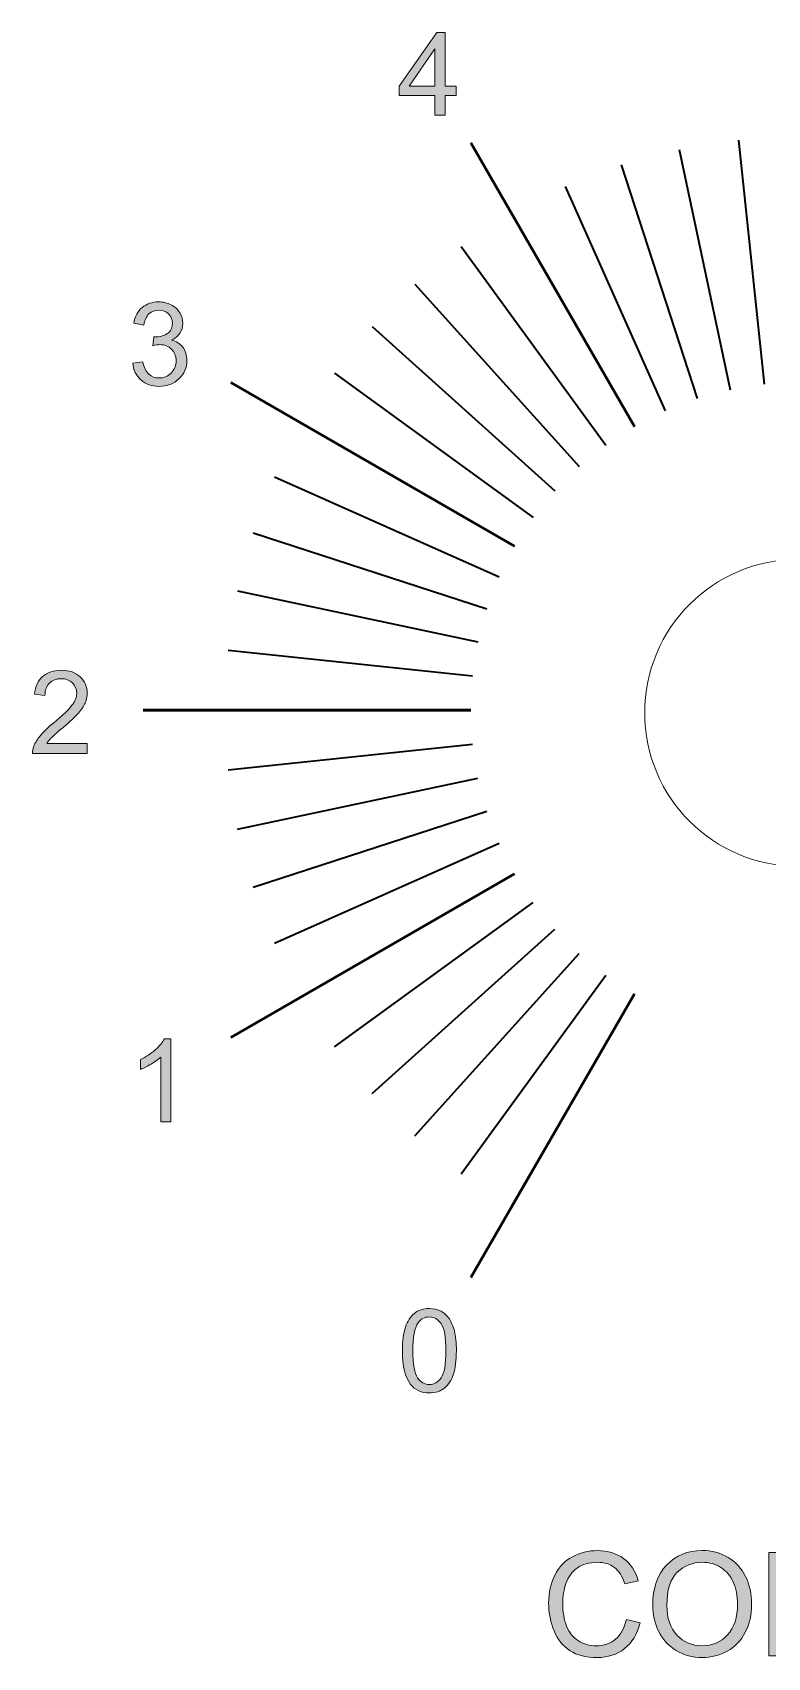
# Model space of a CAD drawing. Header units: inches. Extents: x -54 to 54, y -111 to 111.
# Drawn here: x 10.3 to 28.25, y -27.08 to 12.62 of the extents above; entities that cross this region are included whole.
import ezdxf

# ---------------------------------------------------------------- set-up
doc = ezdxf.new("R2010")
doc.units = ezdxf.units.IN
doc.header["$MEASUREMENT"] = 0
doc.layers.add('Decoupe', color=7, linetype='Continuous')
doc.layers.add('Impression', color=7, linetype='Continuous')

# ---------------------------------------------------------------- blocks, each defined once
blk = doc.blocks.new('block 38')
at = {"layer": 'Impression', "true_color": 0xffffff}
h = blk.add_hatch(color=7, dxfattribs=at)
h.dxf.hatch_style = 2
h.paths.add_polyline_path([(20.127, 10.598), (20.127, 11.081), (19.251, 11.081), (19.251, 11.309), (20.173, 12.618), (20.376, 12.618), (20.376, 11.309), (20.648, 11.309), (20.648, 11.081), (20.376, 11.081), (20.376, 10.598)])
h.paths.add_polyline_path([(20.127, 11.309), (20.127, 12.22), (19.495, 11.309)])
at = {"layer": 'Impression', "lineweight": 0}
for points in [[(20.127, 10.598), (20.127, 11.081), (19.251, 11.081), (19.251, 11.309), (20.173, 12.618), (20.376, 12.618), (20.376, 11.309), (20.648, 11.309), (20.648, 11.081), (20.376, 11.081), (20.376, 10.598), (20.127, 10.598)], [(20.127, 11.309), (20.127, 12.22), (19.495, 11.309), (20.127, 11.309)]]:
    blk.add_lwpolyline(points, dxfattribs=at)
blk = doc.blocks.new('block 39')
at = {"layer": 'Impression', "true_color": 0xffffff}
h = blk.add_hatch(color=7, dxfattribs=at)
h.dxf.hatch_style = 2
edge = h.paths.add_edge_path()
edge.add_spline(control_points=[(12.745, 4.543), (12.745, 4.543), (12.993, 4.576), (12.993, 4.576), (13.022, 4.435), (13.07, 4.334), (13.139, 4.272), (13.207, 4.21), (13.29, 4.179), (13.389, 4.179), (13.505, 4.179), (13.604, 4.219), (13.684, 4.3), (13.765, 4.381), (13.805, 4.481), (13.805, 4.601), (13.805, 4.714), (13.767, 4.808), (13.693, 4.882), (13.619, 4.956), (13.524, 4.993), (13.409, 4.993), (13.363, 4.993), (13.304, 4.984), (13.234, 4.966), (13.234, 4.966), (13.262, 5.183), (13.262, 5.183), (13.278, 5.182), (13.292, 5.181), (13.302, 5.181), (13.407, 5.181), (13.503, 5.208), (13.587, 5.263), (13.672, 5.318), (13.714, 5.403), (13.714, 5.518), (13.714, 5.609), (13.683, 5.685), (13.621, 5.744), (13.56, 5.804), (13.481, 5.834), (13.383, 5.834), (13.287, 5.834), (13.206, 5.804), (13.142, 5.743), (13.078, 5.682), (13.036, 5.591), (13.018, 5.47), (13.018, 5.47), (12.77, 5.514), (12.77, 5.514), (12.8, 5.68), (12.869, 5.809), (12.977, 5.901), (13.084, 5.992), (13.218, 6.038), (13.378, 6.038), (13.488, 6.038), (13.589, 6.014), (13.682, 5.967), (13.775, 5.919), (13.846, 5.855), (13.895, 5.773), (13.944, 5.691), (13.969, 5.605), (13.969, 5.513), (13.969, 5.425), (13.945, 5.346), (13.898, 5.274), (13.852, 5.203), (13.782, 5.146), (13.69, 5.104), (13.81, 5.076), (13.903, 5.019), (13.969, 4.932), (14.035, 4.845), (14.068, 4.736), (14.068, 4.606), (14.068, 4.43), (14.004, 4.28), (13.875, 4.157), (13.746, 4.035), (13.584, 3.974), (13.387, 3.974), (13.21, 3.974), (13.063, 4.026), (12.946, 4.132), (12.829, 4.238), (12.762, 4.375), (12.745, 4.543)], knot_values=[0, 0, 0, 0, 1, 1, 1, 2, 2, 2, 3, 3, 3, 4, 4, 4, 5, 5, 5, 6, 6, 6, 7, 7, 7, 8, 8, 8, 9, 9, 9, 10, 10, 10, 11, 11, 11, 12, 12, 12, 13, 13, 13, 14, 14, 14, 15, 15, 15, 16, 16, 16, 17, 17, 17, 18, 18, 18, 19, 19, 19, 20, 20, 20, 21, 21, 21, 22, 22, 22, 23, 23, 23, 24, 24, 24, 25, 25, 25, 26, 26, 26, 27, 27, 27, 28, 28, 28, 29, 29, 29, 30, 30, 30, 30], degree=3, periodic=1)
at = {"layer": 'Impression', "lineweight": 0}
blk.add_open_spline([(12.745, 4.543), (12.745, 4.543), (12.993, 4.576), (12.993, 4.576), (13.022, 4.435), (13.07, 4.334), (13.139, 4.272), (13.207, 4.21), (13.29, 4.179), (13.389, 4.179), (13.505, 4.179), (13.604, 4.219), (13.684, 4.3), (13.765, 4.381), (13.805, 4.481), (13.805, 4.601), (13.805, 4.714), (13.767, 4.808), (13.693, 4.882), (13.619, 4.956), (13.524, 4.993), (13.409, 4.993), (13.363, 4.993), (13.304, 4.984), (13.234, 4.966), (13.234, 4.966), (13.262, 5.183), (13.262, 5.183), (13.278, 5.182), (13.292, 5.181), (13.302, 5.181), (13.407, 5.181), (13.503, 5.208), (13.587, 5.263), (13.672, 5.318), (13.714, 5.403), (13.714, 5.518), (13.714, 5.609), (13.683, 5.685), (13.621, 5.744), (13.56, 5.804), (13.481, 5.834), (13.383, 5.834), (13.287, 5.834), (13.206, 5.804), (13.142, 5.743), (13.078, 5.682), (13.036, 5.591), (13.018, 5.47), (13.018, 5.47), (12.77, 5.514), (12.77, 5.514), (12.8, 5.68), (12.869, 5.809), (12.977, 5.901), (13.084, 5.992), (13.218, 6.038), (13.378, 6.038), (13.488, 6.038), (13.589, 6.014), (13.682, 5.967), (13.775, 5.919), (13.846, 5.855), (13.895, 5.773), (13.944, 5.691), (13.969, 5.605), (13.969, 5.513), (13.969, 5.425), (13.945, 5.346), (13.898, 5.274), (13.852, 5.203), (13.782, 5.146), (13.69, 5.104), (13.81, 5.076), (13.903, 5.019), (13.969, 4.932), (14.035, 4.845), (14.068, 4.736), (14.068, 4.606), (14.068, 4.43), (14.004, 4.28), (13.875, 4.157), (13.746, 4.035), (13.584, 3.974), (13.387, 3.974), (13.21, 3.974), (13.063, 4.026), (12.946, 4.132), (12.829, 4.238), (12.762, 4.375), (12.745, 4.543)], degree=3, knots=[0, 0, 0, 0, 1, 1, 1, 2, 2, 2, 3, 3, 3, 4, 4, 4, 5, 5, 5, 6, 6, 6, 7, 7, 7, 8, 8, 8, 9, 9, 9, 10, 10, 10, 11, 11, 11, 12, 12, 12, 13, 13, 13, 14, 14, 14, 15, 15, 15, 16, 16, 16, 17, 17, 17, 18, 18, 18, 19, 19, 19, 20, 20, 20, 21, 21, 21, 22, 22, 22, 23, 23, 23, 24, 24, 24, 25, 25, 25, 26, 26, 26, 27, 27, 27, 28, 28, 28, 29, 29, 29, 30, 30, 30, 30], dxfattribs=at)
blk = doc.blocks.new('block 40')
at = {"layer": 'Impression', "true_color": 0xffffff}
h = blk.add_hatch(color=7, dxfattribs=at)
h.dxf.hatch_style = 2
edge = h.paths.add_edge_path()
edge.add_spline(control_points=[(11.636, -4.752), (11.636, -4.752), (11.636, -4.991), (11.636, -4.991), (11.636, -4.991), (10.301, -4.991), (10.301, -4.991), (10.299, -4.931), (10.308, -4.873), (10.329, -4.818), (10.363, -4.727), (10.418, -4.638), (10.493, -4.55), (10.568, -4.461), (10.676, -4.359), (10.817, -4.244), (11.037, -4.064), (11.185, -3.921), (11.262, -3.816), (11.34, -3.711), (11.378, -3.611), (11.378, -3.518), (11.378, -3.419), (11.343, -3.336), (11.273, -3.269), (11.202, -3.201), (11.111, -3.167), (10.998, -3.167), (10.878, -3.167), (10.783, -3.203), (10.711, -3.275), (10.64, -3.347), (10.603, -3.446), (10.602, -3.573), (10.602, -3.573), (10.347, -3.546), (10.347, -3.546), (10.365, -3.356), (10.431, -3.211), (10.544, -3.112), (10.658, -3.012), (10.811, -2.962), (11.003, -2.962), (11.197, -2.962), (11.351, -3.016), (11.464, -3.123), (11.577, -3.231), (11.633, -3.364), (11.633, -3.523), (11.633, -3.604), (11.617, -3.683), (11.583, -3.761), (11.55, -3.839), (11.495, -3.922), (11.419, -4.008), (11.342, -4.094), (11.215, -4.213), (11.036, -4.364), (10.888, -4.489), (10.792, -4.573), (10.75, -4.618), (10.708, -4.662), (10.673, -4.707), (10.645, -4.752), (10.645, -4.752), (11.636, -4.752), (11.636, -4.752)], knot_values=[0, 0, 0, 0, 1, 1, 1, 2, 2, 2, 3, 3, 3, 4, 4, 4, 5, 5, 5, 6, 6, 6, 7, 7, 7, 8, 8, 8, 9, 9, 9, 10, 10, 10, 11, 11, 11, 12, 12, 12, 13, 13, 13, 14, 14, 14, 15, 15, 15, 16, 16, 16, 17, 17, 17, 18, 18, 18, 19, 19, 19, 20, 20, 20, 21, 21, 21, 22, 22, 22, 22], degree=3, periodic=1)
at = {"layer": 'Impression', "lineweight": 0}
blk.add_open_spline([(11.636, -4.752), (11.636, -4.752), (11.636, -4.991), (11.636, -4.991), (11.636, -4.991), (10.301, -4.991), (10.301, -4.991), (10.299, -4.931), (10.308, -4.873), (10.329, -4.818), (10.363, -4.727), (10.418, -4.638), (10.493, -4.55), (10.568, -4.461), (10.676, -4.359), (10.817, -4.244), (11.037, -4.064), (11.185, -3.921), (11.262, -3.816), (11.34, -3.711), (11.378, -3.611), (11.378, -3.518), (11.378, -3.419), (11.343, -3.336), (11.273, -3.269), (11.202, -3.201), (11.111, -3.167), (10.998, -3.167), (10.878, -3.167), (10.783, -3.203), (10.711, -3.275), (10.64, -3.347), (10.603, -3.446), (10.602, -3.573), (10.602, -3.573), (10.347, -3.546), (10.347, -3.546), (10.365, -3.356), (10.431, -3.211), (10.544, -3.112), (10.658, -3.012), (10.811, -2.962), (11.003, -2.962), (11.197, -2.962), (11.351, -3.016), (11.464, -3.123), (11.577, -3.231), (11.633, -3.364), (11.633, -3.523), (11.633, -3.604), (11.617, -3.683), (11.583, -3.761), (11.55, -3.839), (11.495, -3.922), (11.419, -4.008), (11.342, -4.094), (11.215, -4.213), (11.036, -4.364), (10.888, -4.489), (10.792, -4.573), (10.75, -4.618), (10.708, -4.662), (10.673, -4.707), (10.645, -4.752), (10.645, -4.752), (11.636, -4.752), (11.636, -4.752)], degree=3, knots=[0, 0, 0, 0, 1, 1, 1, 2, 2, 2, 3, 3, 3, 4, 4, 4, 5, 5, 5, 6, 6, 6, 7, 7, 7, 8, 8, 8, 9, 9, 9, 10, 10, 10, 11, 11, 11, 12, 12, 12, 13, 13, 13, 14, 14, 14, 15, 15, 15, 16, 16, 16, 17, 17, 17, 18, 18, 18, 19, 19, 19, 20, 20, 20, 21, 21, 21, 22, 22, 22, 22], dxfattribs=at)
blk = doc.blocks.new('block 41')
at = {"layer": 'Impression', "true_color": 0xffffff}
h = blk.add_hatch(color=7, dxfattribs=at)
h.dxf.hatch_style = 2
edge = h.paths.add_edge_path()
edge.add_spline(control_points=[(13.678, -13.991), (13.678, -13.991), (13.43, -13.991), (13.43, -13.991), (13.43, -13.991), (13.43, -12.41), (13.43, -12.41), (13.37, -12.467), (13.292, -12.524), (13.195, -12.581), (13.098, -12.638), (13.011, -12.681), (12.934, -12.709), (12.934, -12.709), (12.934, -12.469), (12.934, -12.469), (13.073, -12.404), (13.194, -12.325), (13.298, -12.232), (13.402, -12.139), (13.475, -12.049), (13.518, -11.962), (13.518, -11.962), (13.678, -11.962), (13.678, -11.962), (13.678, -11.962), (13.678, -13.991), (13.678, -13.991)], knot_values=[0, 0, 0, 0, 1, 1, 1, 2, 2, 2, 3, 3, 3, 4, 4, 4, 5, 5, 5, 6, 6, 6, 7, 7, 7, 8, 8, 8, 9, 9, 9, 9], degree=3, periodic=1)
at = {"layer": 'Impression', "lineweight": 0}
blk.add_open_spline([(13.678, -13.991), (13.678, -13.991), (13.43, -13.991), (13.43, -13.991), (13.43, -13.991), (13.43, -12.41), (13.43, -12.41), (13.37, -12.467), (13.292, -12.524), (13.195, -12.581), (13.098, -12.638), (13.011, -12.681), (12.934, -12.709), (12.934, -12.709), (12.934, -12.469), (12.934, -12.469), (13.073, -12.404), (13.194, -12.325), (13.298, -12.232), (13.402, -12.139), (13.475, -12.049), (13.518, -11.962), (13.518, -11.962), (13.678, -11.962), (13.678, -11.962), (13.678, -11.962), (13.678, -13.991), (13.678, -13.991)], degree=3, knots=[0, 0, 0, 0, 1, 1, 1, 2, 2, 2, 3, 3, 3, 4, 4, 4, 5, 5, 5, 6, 6, 6, 7, 7, 7, 8, 8, 8, 9, 9, 9, 9], dxfattribs=at)
blk = doc.blocks.new('block 42')
at = {"layer": 'Impression', "true_color": 0xffffff}
h = blk.add_hatch(color=7, dxfattribs=at)
h.dxf.hatch_style = 2
edge = h.paths.add_edge_path()
edge.add_spline(control_points=[(19.332, -19.583), (19.332, -19.344), (19.357, -19.152), (19.406, -19.006), (19.455, -18.86), (19.528, -18.748), (19.625, -18.669), (19.722, -18.59), (19.844, -18.551), (19.991, -18.551), (20.099, -18.551), (20.194, -18.572), (20.276, -18.616), (20.358, -18.66), (20.425, -18.723), (20.479, -18.805), (20.532, -18.887), (20.574, -18.987), (20.604, -19.105), (20.635, -19.223), (20.65, -19.382), (20.65, -19.583), (20.65, -19.82), (20.625, -20.011), (20.577, -20.157), (20.528, -20.302), (20.455, -20.415), (20.358, -20.494), (20.261, -20.574), (20.139, -20.613), (19.991, -20.613), (19.796, -20.613), (19.643, -20.544), (19.532, -20.404), (19.399, -20.236), (19.332, -19.962), (19.332, -19.583)], knot_values=[0, 0, 0, 0, 1, 1, 1, 2, 2, 2, 3, 3, 3, 4, 4, 4, 5, 5, 5, 6, 6, 6, 7, 7, 7, 8, 8, 8, 9, 9, 9, 10, 10, 10, 11, 11, 11, 12, 12, 12, 12], degree=3, periodic=1)
edge = h.paths.add_edge_path()
edge.add_spline(control_points=[(19.587, -19.583), (19.587, -19.914), (19.626, -20.135), (19.704, -20.245), (19.781, -20.355), (19.877, -20.409), (19.991, -20.409), (20.105, -20.409), (20.201, -20.354), (20.278, -20.244), (20.356, -20.134), (20.395, -19.913), (20.395, -19.583), (20.395, -19.25), (20.356, -19.029), (20.278, -18.92), (20.201, -18.81), (20.104, -18.756), (19.988, -18.756), (19.874, -18.756), (19.783, -18.804), (19.715, -18.901), (19.63, -19.024), (19.587, -19.251), (19.587, -19.583)], knot_values=[0, 0, 0, 0, 1, 1, 1, 2, 2, 2, 3, 3, 3, 4, 4, 4, 5, 5, 5, 6, 6, 6, 7, 7, 7, 8, 8, 8, 8], degree=3, periodic=1)
at = {"layer": 'Impression', "lineweight": 0}
for points, knots in [([(19.332, -19.583), (19.332, -19.344), (19.357, -19.152), (19.406, -19.006), (19.455, -18.86), (19.528, -18.748), (19.625, -18.669), (19.722, -18.59), (19.844, -18.551), (19.991, -18.551), (20.099, -18.551), (20.194, -18.572), (20.276, -18.616), (20.358, -18.66), (20.425, -18.723), (20.479, -18.805), (20.532, -18.887), (20.574, -18.987), (20.604, -19.105), (20.635, -19.223), (20.65, -19.382), (20.65, -19.583), (20.65, -19.82), (20.625, -20.011), (20.577, -20.157), (20.528, -20.302), (20.455, -20.415), (20.358, -20.494), (20.261, -20.574), (20.139, -20.613), (19.991, -20.613), (19.796, -20.613), (19.643, -20.544), (19.532, -20.404), (19.399, -20.236), (19.332, -19.962), (19.332, -19.583)], [0, 0, 0, 0, 1, 1, 1, 2, 2, 2, 3, 3, 3, 4, 4, 4, 5, 5, 5, 6, 6, 6, 7, 7, 7, 8, 8, 8, 9, 9, 9, 10, 10, 10, 11, 11, 11, 12, 12, 12, 12]), ([(19.587, -19.583), (19.587, -19.914), (19.626, -20.135), (19.704, -20.245), (19.781, -20.355), (19.877, -20.409), (19.991, -20.409), (20.105, -20.409), (20.201, -20.354), (20.278, -20.244), (20.356, -20.134), (20.395, -19.913), (20.395, -19.583), (20.395, -19.25), (20.356, -19.029), (20.278, -18.92), (20.201, -18.81), (20.104, -18.756), (19.988, -18.756), (19.874, -18.756), (19.783, -18.804), (19.715, -18.901), (19.63, -19.024), (19.587, -19.251), (19.587, -19.583)], [0, 0, 0, 0, 1, 1, 1, 2, 2, 2, 3, 3, 3, 4, 4, 4, 5, 5, 5, 6, 6, 6, 7, 7, 7, 8, 8, 8, 8])]:
    blk.add_open_spline(points, degree=3, knots=knots, dxfattribs=at)
blk = doc.blocks.new('block 43')
at = {"layer": 'Impression', "true_color": 0xffffff}
h = blk.add_hatch(color=7, dxfattribs=at)
h.dxf.hatch_style = 2
edge = h.paths.add_edge_path()
edge.add_spline(control_points=[(24.801, -26.147), (24.801, -26.147), (25.136, -26.231), (25.136, -26.231), (25.065, -26.506), (24.94, -26.715), (24.757, -26.859), (24.575, -27.003), (24.353, -27.075), (24.09, -27.075), (23.818, -27.075), (23.596, -27.02), (23.426, -26.909), (23.255, -26.798), (23.126, -26.638), (23.037, -26.427), (22.948, -26.217), (22.903, -25.992), (22.903, -25.75), (22.903, -25.488), (22.953, -25.258), (23.054, -25.062), (23.154, -24.866), (23.297, -24.718), (23.483, -24.616), (23.668, -24.515), (23.872, -24.464), (24.095, -24.464), (24.348, -24.464), (24.56, -24.528), (24.733, -24.657), (24.905, -24.785), (25.025, -24.966), (25.093, -25.199), (25.093, -25.199), (24.764, -25.277), (24.764, -25.277), (24.705, -25.093), (24.62, -24.959), (24.509, -24.875), (24.397, -24.792), (24.257, -24.75), (24.088, -24.75), (23.894, -24.75), (23.732, -24.796), (23.602, -24.889), (23.471, -24.982), (23.38, -25.107), (23.327, -25.264), (23.274, -25.421), (23.248, -25.582), (23.248, -25.749), (23.248, -25.964), (23.279, -26.151), (23.341, -26.311), (23.404, -26.471), (23.501, -26.591), (23.634, -26.67), (23.765, -26.75), (23.908, -26.789), (24.062, -26.789), (24.25, -26.789), (24.408, -26.735), (24.538, -26.627), (24.667, -26.519), (24.755, -26.359), (24.801, -26.147)], knot_values=[0, 0, 0, 0, 1, 1, 1, 2, 2, 2, 3, 3, 3, 4, 4, 4, 5, 5, 5, 6, 6, 6, 7, 7, 7, 8, 8, 8, 9, 9, 9, 10, 10, 10, 11, 11, 11, 12, 12, 12, 13, 13, 13, 14, 14, 14, 15, 15, 15, 16, 16, 16, 17, 17, 17, 18, 18, 18, 19, 19, 19, 20, 20, 20, 21, 21, 21, 22, 22, 22, 22], degree=3, periodic=1)
h = blk.add_hatch(color=7, dxfattribs=at)
h.dxf.hatch_style = 2
edge = h.paths.add_edge_path()
edge.add_spline(control_points=[(25.446, -25.802), (25.446, -25.383), (25.558, -25.055), (25.783, -24.818), (26.008, -24.58), (26.299, -24.462), (26.655, -24.462), (26.888, -24.462), (27.098, -24.518), (27.285, -24.629), (27.472, -24.741), (27.615, -24.896), (27.713, -25.095), (27.811, -25.294), (27.861, -25.52), (27.861, -25.773), (27.861, -26.029), (27.809, -26.258), (27.706, -26.46), (27.602, -26.662), (27.456, -26.815), (27.266, -26.919), (27.077, -27.023), (26.872, -27.075), (26.653, -27.075), (26.415, -27.075), (26.203, -27.018), (26.016, -26.903), (25.828, -26.788), (25.687, -26.631), (25.59, -26.433), (25.494, -26.234), (25.446, -26.024), (25.446, -25.802)], knot_values=[0, 0, 0, 0, 1, 1, 1, 2, 2, 2, 3, 3, 3, 4, 4, 4, 5, 5, 5, 6, 6, 6, 7, 7, 7, 8, 8, 8, 9, 9, 9, 10, 10, 10, 11, 11, 11, 11], degree=3, periodic=1)
edge = h.paths.add_edge_path()
edge.add_spline(control_points=[(25.79, -25.807), (25.79, -26.112), (25.872, -26.351), (26.035, -26.527), (26.199, -26.702), (26.404, -26.789), (26.651, -26.789), (26.903, -26.789), (27.11, -26.701), (27.272, -26.524), (27.435, -26.347), (27.516, -26.096), (27.516, -25.771), (27.516, -25.566), (27.481, -25.386), (27.412, -25.233), (27.343, -25.08), (27.241, -24.961), (27.107, -24.876), (26.973, -24.792), (26.823, -24.75), (26.657, -24.75), (26.42, -24.75), (26.216, -24.831), (26.046, -24.994), (25.875, -25.156), (25.79, -25.427), (25.79, -25.807)], knot_values=[0, 0, 0, 0, 1, 1, 1, 2, 2, 2, 3, 3, 3, 4, 4, 4, 5, 5, 5, 6, 6, 6, 7, 7, 7, 8, 8, 8, 9, 9, 9, 9], degree=3, periodic=1)
h = blk.add_hatch(color=7, dxfattribs=at)
h.dxf.hatch_style = 2
h.paths.add_polyline_path([(28.278, -27.032), (28.278, -24.507), (28.612, -24.507), (28.612, -26.734), (29.855, -26.734), (29.855, -27.032)])
h = blk.add_hatch(color=7, dxfattribs=at)
h.dxf.hatch_style = 2
edge = h.paths.add_edge_path()
edge.add_spline(control_points=[(30.152, -25.802), (30.152, -25.383), (30.264, -25.055), (30.489, -24.818), (30.714, -24.58), (31.005, -24.462), (31.361, -24.462), (31.594, -24.462), (31.804, -24.518), (31.991, -24.629), (32.178, -24.741), (32.321, -24.896), (32.419, -25.095), (32.517, -25.294), (32.567, -25.52), (32.567, -25.773), (32.567, -26.029), (32.515, -26.258), (32.412, -26.46), (32.308, -26.662), (32.162, -26.815), (31.972, -26.919), (31.783, -27.023), (31.578, -27.075), (31.359, -27.075), (31.121, -27.075), (30.909, -27.018), (30.722, -26.903), (30.534, -26.788), (30.393, -26.631), (30.296, -26.433), (30.2, -26.234), (30.152, -26.024), (30.152, -25.802)], knot_values=[0, 0, 0, 0, 1, 1, 1, 2, 2, 2, 3, 3, 3, 4, 4, 4, 5, 5, 5, 6, 6, 6, 7, 7, 7, 8, 8, 8, 9, 9, 9, 10, 10, 10, 11, 11, 11, 11], degree=3, periodic=1)
edge = h.paths.add_edge_path()
edge.add_spline(control_points=[(30.496, -25.807), (30.496, -26.112), (30.578, -26.351), (30.741, -26.527), (30.905, -26.702), (31.11, -26.789), (31.357, -26.789), (31.609, -26.789), (31.816, -26.701), (31.978, -26.524), (32.141, -26.347), (32.222, -26.096), (32.222, -25.771), (32.222, -25.566), (32.187, -25.386), (32.118, -25.233), (32.049, -25.08), (31.947, -24.961), (31.813, -24.876), (31.679, -24.792), (31.529, -24.75), (31.363, -24.75), (31.126, -24.75), (30.922, -24.831), (30.752, -24.994), (30.581, -25.156), (30.496, -25.427), (30.496, -25.807)], knot_values=[0, 0, 0, 0, 1, 1, 1, 2, 2, 2, 3, 3, 3, 4, 4, 4, 5, 5, 5, 6, 6, 6, 7, 7, 7, 8, 8, 8, 9, 9, 9, 9], degree=3, periodic=1)
h = blk.add_hatch(color=7, dxfattribs=at)
h.dxf.hatch_style = 2
edge = h.paths.add_edge_path()
edge.add_spline(control_points=[(33.002, -27.032), (33.002, -27.032), (33.002, -24.507), (33.002, -24.507), (33.002, -24.507), (34.122, -24.507), (34.122, -24.507), (34.347, -24.507), (34.518, -24.529), (34.635, -24.575), (34.753, -24.62), (34.846, -24.7), (34.916, -24.815), (34.986, -24.93), (35.021, -25.057), (35.021, -25.196), (35.021, -25.375), (34.963, -25.526), (34.847, -25.649), (34.731, -25.772), (34.552, -25.85), (34.31, -25.883), (34.398, -25.926), (34.466, -25.967), (34.511, -26.009), (34.609, -26.098), (34.702, -26.21), (34.789, -26.345), (34.789, -26.345), (35.228, -27.032), (35.228, -27.032), (35.228, -27.032), (34.808, -27.032), (34.808, -27.032), (34.808, -27.032), (34.474, -26.507), (34.474, -26.507), (34.376, -26.355), (34.295, -26.239), (34.232, -26.159), (34.169, -26.078), (34.113, -26.022), (34.063, -25.99), (34.013, -25.958), (33.962, -25.935), (33.91, -25.923), (33.872, -25.915), (33.81, -25.911), (33.724, -25.911), (33.724, -25.911), (33.337, -25.911), (33.337, -25.911), (33.337, -25.911), (33.337, -27.032), (33.337, -27.032), (33.337, -27.032), (33.002, -27.032), (33.002, -27.032)], knot_values=[0, 0, 0, 0, 1, 1, 1, 2, 2, 2, 3, 3, 3, 4, 4, 4, 5, 5, 5, 6, 6, 6, 7, 7, 7, 8, 8, 8, 9, 9, 9, 10, 10, 10, 11, 11, 11, 12, 12, 12, 13, 13, 13, 14, 14, 14, 15, 15, 15, 16, 16, 16, 17, 17, 17, 18, 18, 18, 19, 19, 19, 19], degree=3, periodic=1)
edge = h.paths.add_edge_path()
edge.add_spline(control_points=[(33.337, -25.621), (33.337, -25.621), (34.055, -25.621), (34.055, -25.621), (34.208, -25.621), (34.327, -25.605), (34.413, -25.574), (34.499, -25.542), (34.565, -25.492), (34.61, -25.422), (34.654, -25.353), (34.677, -25.277), (34.677, -25.196), (34.677, -25.077), (34.633, -24.978), (34.547, -24.901), (34.46, -24.824), (34.323, -24.786), (34.136, -24.786), (34.136, -24.786), (33.337, -24.786), (33.337, -24.786), (33.337, -24.786), (33.337, -25.621), (33.337, -25.621)], knot_values=[0, 0, 0, 0, 1, 1, 1, 2, 2, 2, 3, 3, 3, 4, 4, 4, 5, 5, 5, 6, 6, 6, 7, 7, 7, 8, 8, 8, 8], degree=3, periodic=1)
at = {"layer": 'Impression', "lineweight": 0}
blk.add_lwpolyline([(28.278, -27.032), (28.278, -24.507), (28.612, -24.507), (28.612, -26.734), (29.855, -26.734), (29.855, -27.032), (28.278, -27.032)], dxfattribs=at)
for points, knots in [([(24.801, -26.147), (24.801, -26.147), (25.136, -26.231), (25.136, -26.231), (25.065, -26.506), (24.94, -26.715), (24.757, -26.859), (24.575, -27.003), (24.353, -27.075), (24.09, -27.075), (23.818, -27.075), (23.596, -27.02), (23.426, -26.909), (23.255, -26.798), (23.126, -26.638), (23.037, -26.427), (22.948, -26.217), (22.903, -25.992), (22.903, -25.75), (22.903, -25.488), (22.953, -25.258), (23.054, -25.062), (23.154, -24.866), (23.297, -24.718), (23.483, -24.616), (23.668, -24.515), (23.872, -24.464), (24.095, -24.464), (24.348, -24.464), (24.56, -24.528), (24.733, -24.657), (24.905, -24.785), (25.025, -24.966), (25.093, -25.199), (25.093, -25.199), (24.764, -25.277), (24.764, -25.277), (24.705, -25.093), (24.62, -24.959), (24.509, -24.875), (24.397, -24.792), (24.257, -24.75), (24.088, -24.75), (23.894, -24.75), (23.732, -24.796), (23.602, -24.889), (23.471, -24.982), (23.38, -25.107), (23.327, -25.264), (23.274, -25.421), (23.248, -25.582), (23.248, -25.749), (23.248, -25.964), (23.279, -26.151), (23.341, -26.311), (23.404, -26.471), (23.501, -26.591), (23.634, -26.67), (23.765, -26.75), (23.908, -26.789), (24.062, -26.789), (24.25, -26.789), (24.408, -26.735), (24.538, -26.627), (24.667, -26.519), (24.755, -26.359), (24.801, -26.147)], [0, 0, 0, 0, 1, 1, 1, 2, 2, 2, 3, 3, 3, 4, 4, 4, 5, 5, 5, 6, 6, 6, 7, 7, 7, 8, 8, 8, 9, 9, 9, 10, 10, 10, 11, 11, 11, 12, 12, 12, 13, 13, 13, 14, 14, 14, 15, 15, 15, 16, 16, 16, 17, 17, 17, 18, 18, 18, 19, 19, 19, 20, 20, 20, 21, 21, 21, 22, 22, 22, 22]), ([(25.446, -25.802), (25.446, -25.383), (25.558, -25.055), (25.783, -24.818), (26.008, -24.58), (26.299, -24.462), (26.655, -24.462), (26.888, -24.462), (27.098, -24.518), (27.285, -24.629), (27.472, -24.741), (27.615, -24.896), (27.713, -25.095), (27.811, -25.294), (27.861, -25.52), (27.861, -25.773), (27.861, -26.029), (27.809, -26.258), (27.706, -26.46), (27.602, -26.662), (27.456, -26.815), (27.266, -26.919), (27.077, -27.023), (26.872, -27.075), (26.653, -27.075), (26.415, -27.075), (26.203, -27.018), (26.016, -26.903), (25.828, -26.788), (25.687, -26.631), (25.59, -26.433), (25.494, -26.234), (25.446, -26.024), (25.446, -25.802)], [0, 0, 0, 0, 1, 1, 1, 2, 2, 2, 3, 3, 3, 4, 4, 4, 5, 5, 5, 6, 6, 6, 7, 7, 7, 8, 8, 8, 9, 9, 9, 10, 10, 10, 11, 11, 11, 11]), ([(30.152, -25.802), (30.152, -25.383), (30.264, -25.055), (30.489, -24.818), (30.714, -24.58), (31.005, -24.462), (31.361, -24.462), (31.594, -24.462), (31.804, -24.518), (31.991, -24.629), (32.178, -24.741), (32.321, -24.896), (32.419, -25.095), (32.517, -25.294), (32.567, -25.52), (32.567, -25.773), (32.567, -26.029), (32.515, -26.258), (32.412, -26.46), (32.308, -26.662), (32.162, -26.815), (31.972, -26.919), (31.783, -27.023), (31.578, -27.075), (31.359, -27.075), (31.121, -27.075), (30.909, -27.018), (30.722, -26.903), (30.534, -26.788), (30.393, -26.631), (30.296, -26.433), (30.2, -26.234), (30.152, -26.024), (30.152, -25.802)], [0, 0, 0, 0, 1, 1, 1, 2, 2, 2, 3, 3, 3, 4, 4, 4, 5, 5, 5, 6, 6, 6, 7, 7, 7, 8, 8, 8, 9, 9, 9, 10, 10, 10, 11, 11, 11, 11]), ([(33.002, -27.032), (33.002, -27.032), (33.002, -24.507), (33.002, -24.507), (33.002, -24.507), (34.122, -24.507), (34.122, -24.507), (34.347, -24.507), (34.518, -24.529), (34.635, -24.575), (34.753, -24.62), (34.846, -24.7), (34.916, -24.815), (34.986, -24.93), (35.021, -25.057), (35.021, -25.196), (35.021, -25.375), (34.963, -25.526), (34.847, -25.649), (34.731, -25.772), (34.552, -25.85), (34.31, -25.883), (34.398, -25.926), (34.466, -25.967), (34.511, -26.009), (34.609, -26.098), (34.702, -26.21), (34.789, -26.345), (34.789, -26.345), (35.228, -27.032), (35.228, -27.032), (35.228, -27.032), (34.808, -27.032), (34.808, -27.032), (34.808, -27.032), (34.474, -26.507), (34.474, -26.507), (34.376, -26.355), (34.295, -26.239), (34.232, -26.159), (34.169, -26.078), (34.113, -26.022), (34.063, -25.99), (34.013, -25.958), (33.962, -25.935), (33.91, -25.923), (33.872, -25.915), (33.81, -25.911), (33.724, -25.911), (33.724, -25.911), (33.337, -25.911), (33.337, -25.911), (33.337, -25.911), (33.337, -27.032), (33.337, -27.032), (33.337, -27.032), (33.002, -27.032), (33.002, -27.032)], [0, 0, 0, 0, 1, 1, 1, 2, 2, 2, 3, 3, 3, 4, 4, 4, 5, 5, 5, 6, 6, 6, 7, 7, 7, 8, 8, 8, 9, 9, 9, 10, 10, 10, 11, 11, 11, 12, 12, 12, 13, 13, 13, 14, 14, 14, 15, 15, 15, 16, 16, 16, 17, 17, 17, 18, 18, 18, 19, 19, 19, 19]), ([(25.79, -25.807), (25.79, -26.112), (25.872, -26.351), (26.035, -26.527), (26.199, -26.702), (26.404, -26.789), (26.651, -26.789), (26.903, -26.789), (27.11, -26.701), (27.272, -26.524), (27.435, -26.347), (27.516, -26.096), (27.516, -25.771), (27.516, -25.566), (27.481, -25.386), (27.412, -25.233), (27.343, -25.08), (27.241, -24.961), (27.107, -24.876), (26.973, -24.792), (26.823, -24.75), (26.657, -24.75), (26.42, -24.75), (26.216, -24.831), (26.046, -24.994), (25.875, -25.156), (25.79, -25.427), (25.79, -25.807)], [0, 0, 0, 0, 1, 1, 1, 2, 2, 2, 3, 3, 3, 4, 4, 4, 5, 5, 5, 6, 6, 6, 7, 7, 7, 8, 8, 8, 9, 9, 9, 9]), ([(30.496, -25.807), (30.496, -26.112), (30.578, -26.351), (30.741, -26.527), (30.905, -26.702), (31.11, -26.789), (31.357, -26.789), (31.609, -26.789), (31.816, -26.701), (31.978, -26.524), (32.141, -26.347), (32.222, -26.096), (32.222, -25.771), (32.222, -25.566), (32.187, -25.386), (32.118, -25.233), (32.049, -25.08), (31.947, -24.961), (31.813, -24.876), (31.679, -24.792), (31.529, -24.75), (31.363, -24.75), (31.126, -24.75), (30.922, -24.831), (30.752, -24.994), (30.581, -25.156), (30.496, -25.427), (30.496, -25.807)], [0, 0, 0, 0, 1, 1, 1, 2, 2, 2, 3, 3, 3, 4, 4, 4, 5, 5, 5, 6, 6, 6, 7, 7, 7, 8, 8, 8, 9, 9, 9, 9]), ([(33.337, -25.621), (33.337, -25.621), (34.055, -25.621), (34.055, -25.621), (34.208, -25.621), (34.327, -25.605), (34.413, -25.574), (34.499, -25.542), (34.565, -25.492), (34.61, -25.422), (34.654, -25.353), (34.677, -25.277), (34.677, -25.196), (34.677, -25.077), (34.633, -24.978), (34.547, -24.901), (34.46, -24.824), (34.323, -24.786), (34.136, -24.786), (34.136, -24.786), (33.337, -24.786), (33.337, -24.786), (33.337, -24.786), (33.337, -25.621), (33.337, -25.621)], [0, 0, 0, 0, 1, 1, 1, 2, 2, 2, 3, 3, 3, 4, 4, 4, 5, 5, 5, 6, 6, 6, 7, 7, 7, 8, 8, 8, 8])]:
    blk.add_open_spline(points, degree=3, knots=knots, dxfattribs=at)

msp = doc.modelspace()

# ---------------------------------------------------------------- linework, layer by layer
at = {"layer": 'Decoupe', "color": 240, "lineweight": 18, "true_color": 0xed1c24}
msp.add_open_spline([(32.75, -4), (32.75, -6.071), (31.071, -7.75), (29, -7.75), (26.929, -7.75), (25.25, -6.071), (25.25, -4), (25.25, -1.929), (26.929, -0.25), (29, -0.25), (31.071, -0.25), (32.75, -1.929), (32.75, -4)], degree=3, knots=[0, 0, 0, 0, 1, 1, 1, 2, 2, 2, 3, 3, 3, 4, 4, 4, 4], dxfattribs=at)
at = {"layer": 'Impression', "color": 7, "lineweight": 53, "true_color": 0xffffff}
for points in [[(21, 9.924), (24.999, 2.996)], [(15.143, 4.068), (22.071, 0.068)], [(13, -3.932), (21, -3.932)], [(15.143, -11.932), (22.071, -7.932)], [(21, -17.789), (24.999, -10.86)]]:
    msp.add_lwpolyline(points, dxfattribs=at)
at = {"layer": 'Impression', "color": 7, "lineweight": 35, "true_color": 0xffffff}
for points in [[(27.536, 9.991), (28.164, 4.024)], [(26.089, 9.762), (27.336, 3.893)], [(24.674, 9.382), (26.527, 3.676)], [(23.305, 8.857), (25.746, 3.376)], [(21.999, 8.192), (24.999, 2.996)], [(20.771, 7.394), (24.297, 2.54)], [(19.632, 6.472), (23.647, 2.013)], [(18.596, 5.435), (23.055, 1.421)], [(17.673, 4.297), (22.528, 0.77)], [(16.875, 3.068), (22.071, 0.068)], [(16.21, 1.762), (21.691, -0.678)], [(15.685, 0.394), (21.391, -1.46)], [(15.306, -1.022), (21.174, -2.269)], [(15.076, -2.469), (21.043, -3.096)], [(15, -3.932), (21, -3.932)], [(15.076, -5.396), (21.043, -4.769)], [(15.306, -6.843), (21.174, -5.596)], [(15.685, -8.259), (21.391, -6.404)], [(16.21, -9.627), (21.691, -7.186)], [(16.875, -10.932), (22.071, -7.932)], [(17.673, -12.161), (22.528, -8.635)], [(18.596, -13.3), (23.055, -9.286)], [(19.632, -14.336), (23.647, -9.878)], [(20.771, -15.258), (24.297, -10.405)], [(21.999, -16.057), (24.999, -10.86)]]:
    msp.add_lwpolyline(points, dxfattribs=at)

# ---------------------------------------------------------------- block references
at = {"layer": 'Impression'}
for name in ['block 38', 'block 39', 'block 40', 'block 41', 'block 42', 'block 43']:
    msp.add_blockref(name, (0, 0), dxfattribs=at)

doc.saveas('drawing.dxf')
